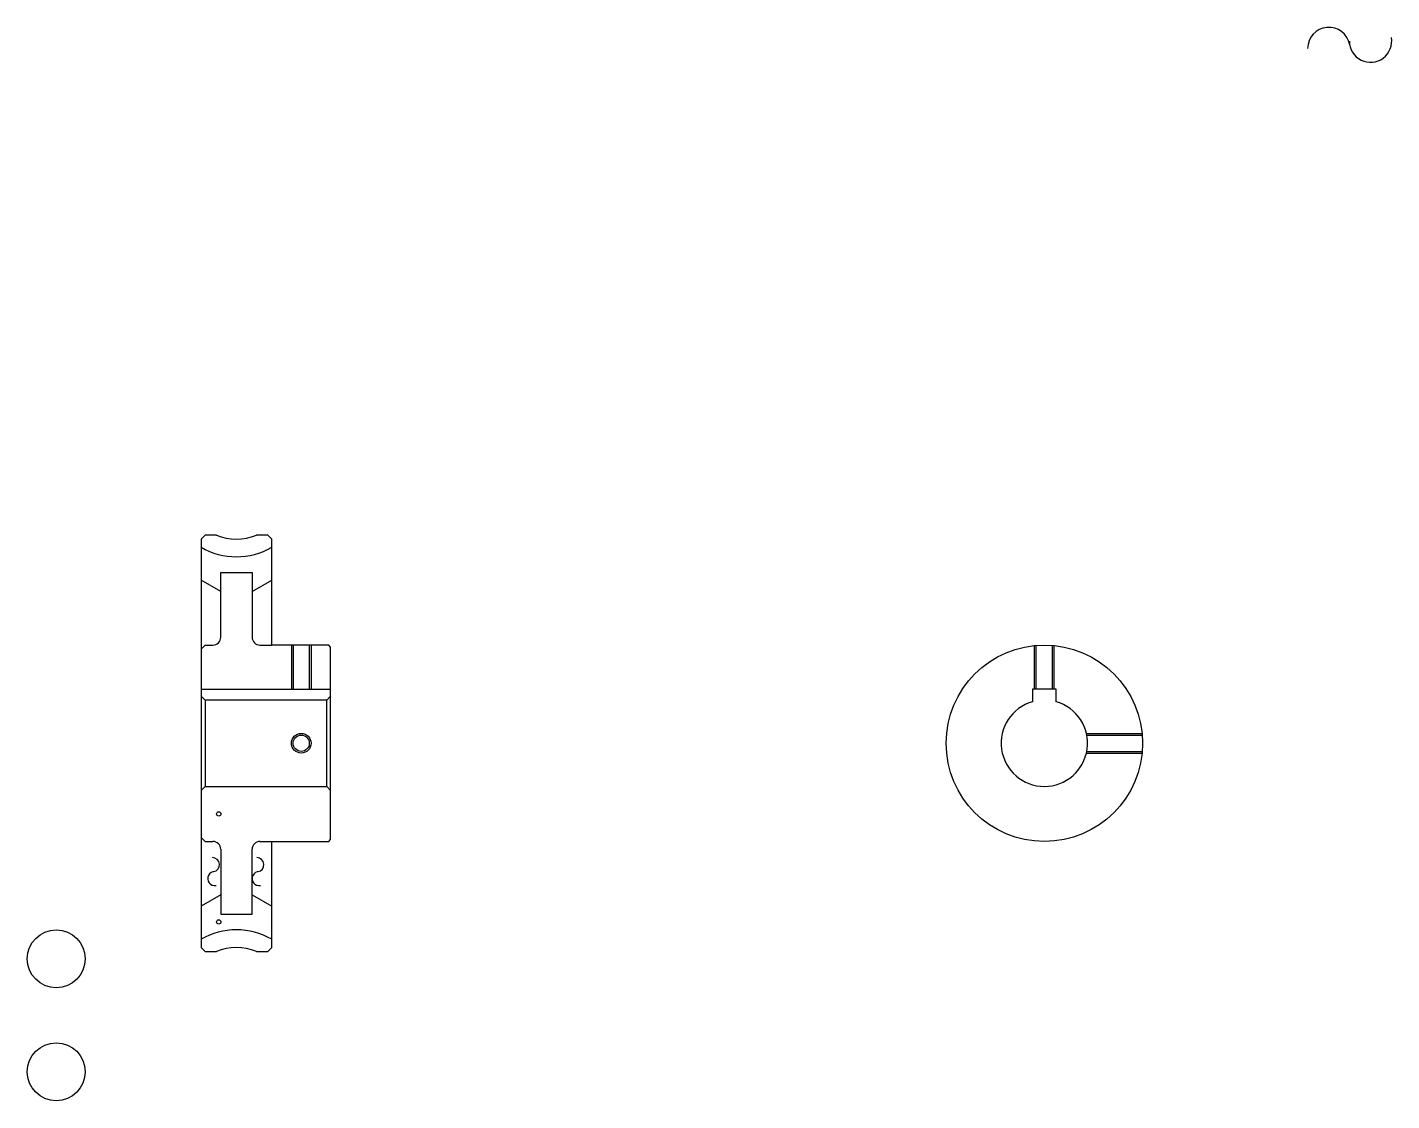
# Model space of a CAD drawing. Header units: metres. Extents: x 100 to 447, y 68 to 341.
import ezdxf

# ---------------------------------------------------------------- set-up
doc = ezdxf.new("R2010")
doc.units = ezdxf.units.M

msp = doc.modelspace()

# ---------------------------------------------------------------- linework, layer by layer
at = {"color": 4}
for p, q in [((156.866684, 202.686096), (156.866684, 186.186096)), ((148.866684, 197.799347), (143.866684, 200.686096)), ((156.866684, 197.799347), (161.866684, 200.686096)), ((158.866684, 184.186096), (161.866684, 184.186096)), ((143.866684, 172.986099), (176.866684, 172.986099)), ((176.866684, 171.186096), (175.866684, 170.186096)), ((143.866684, 147.186096), (144.866684, 148.186096)), ((176.866684, 147.186096), (175.866684, 148.186096)), ((156.866684, 115.686096), (156.866684, 132.186096)), ((158.866684, 134.186096), (161.866684, 134.186096)), ((148.866684, 120.572845), (143.866684, 117.686096)), ((156.866684, 120.572845), (161.866684, 117.686096))]:
    msp.add_line(p, q, dxfattribs=at)
for points in [[(147.76767, 212.186096), (144.866684, 212.186096), (143.866684, 211.186096), (143.866684, 147.186096)], [(157.965698, 106.186096), (160.866684, 106.186096), (161.866684, 107.186096), (161.866684, 134.186096), (176.366684, 134.186096), (176.866684, 134.686096), (176.866684, 183.686096), (176.366684, 184.186096), (161.866684, 184.186096), (161.866684, 211.186096), (160.866684, 212.186096), (157.965698, 212.186096)], [(148.866684, 186.186096), (148.866684, 202.686096), (156.866684, 202.686096)], [(143.866684, 183.186096), (144.866684, 184.186096), (146.866684, 184.186096)], [(166.866684, 184.186096), (166.866684, 172.986099)], [(167.301682, 184.186096), (167.301682, 172.986099)], [(171.431686, 184.186096), (171.431686, 172.986099)], [(171.866684, 184.186096), (171.866684, 172.986099)], [(356.14447, 172.986099), (356.14447, 184.060776)], [(356.579468, 172.986099), (356.579468, 184.100662)], [(360.709473, 172.986099), (360.709473, 184.100662)], [(361.14447, 172.986099), (361.14447, 184.060776)], [(143.866684, 171.186096), (144.866684, 170.186096), (144.866684, 148.186096), (175.866684, 148.186096), (175.866684, 170.186096), (144.866684, 170.186096)], [(361.64447, 169.769104), (361.64447, 172.986099), (355.64447, 172.986099), (355.64447, 169.769104)], [(369.356598, 161.686096), (383.519135, 161.686096)], [(369.448883, 161.251099), (383.559021, 161.251099)], [(369.356598, 156.686096), (383.519135, 156.686096)], [(369.448883, 157.121094), (383.559021, 157.121094)], [(143.866684, 147.186096), (143.866684, 107.186096), (144.866684, 106.186096), (147.76767, 106.186096)], [(143.866684, 135.186096), (144.866684, 134.186096), (146.866684, 134.186096)], [(148.866684, 132.186096), (148.866684, 115.686096), (156.866684, 115.686096)]]:
    msp.add_lwpolyline(points, dxfattribs=at)
for centre, radius in [((358.64447, 159.186096), 25), ((169.366684, 159.186096), 2.065)]:
    msp.add_circle(centre, radius, dxfattribs=at)
at = {"color": 7}
msp.add_circle((169.366684, 159.186096), 2.5, dxfattribs=at)
at = {"color": 5}
for centre, radius in [((148.366684, 141.186096), 0.553333), ((106.977798, 104.297211), 7.377778), ((148.366684, 113.686096), 0.553333), ((106.977798, 75.547211), 7.377778)]:
    msp.add_circle(centre, radius, dxfattribs=at)
at = {"color": 7}
for centre, radius, start, end in [((431.092773, 336.098511), 5.395, 10, 180), ((441.718872, 337.972168), 5.395, 180, 10), ((146.737625, 128.262756), 1.798333, 280, 90), ((158.057632, 128.262756), 1.798333, 280, 90), ((147.362183, 124.720734), 1.798333, 90, 280), ((158.68219, 124.720734), 1.798333, 90, 280)]:
    msp.add_arc(centre, radius, start, end, dxfattribs=at)
at = {"color": 4}
for centre, radius, start, end in [((152.866684, 224.686096), 13.5, 247.80839416, 292.19160389), ((152.866684, 224.686096), 18, 240.00000297, 299.99999703), ((146.866684, 186.186096), 2, 270, 0), ((158.866684, 186.186096), 2, 180, 270), ((358.64447, 159.186096), 11, 105.82662089, 74.17337911), ((146.866684, 132.186096), 2, 0, 90), ((158.866684, 132.186096), 2, 90, 180), ((152.866684, 93.686096), 18, 60.00000297, 119.99999703), ((152.866684, 93.686096), 13.5, 67.80839611, 112.19160584)]:
    msp.add_arc(centre, radius, start, end, dxfattribs=at)

doc.saveas('drawing.dxf')
